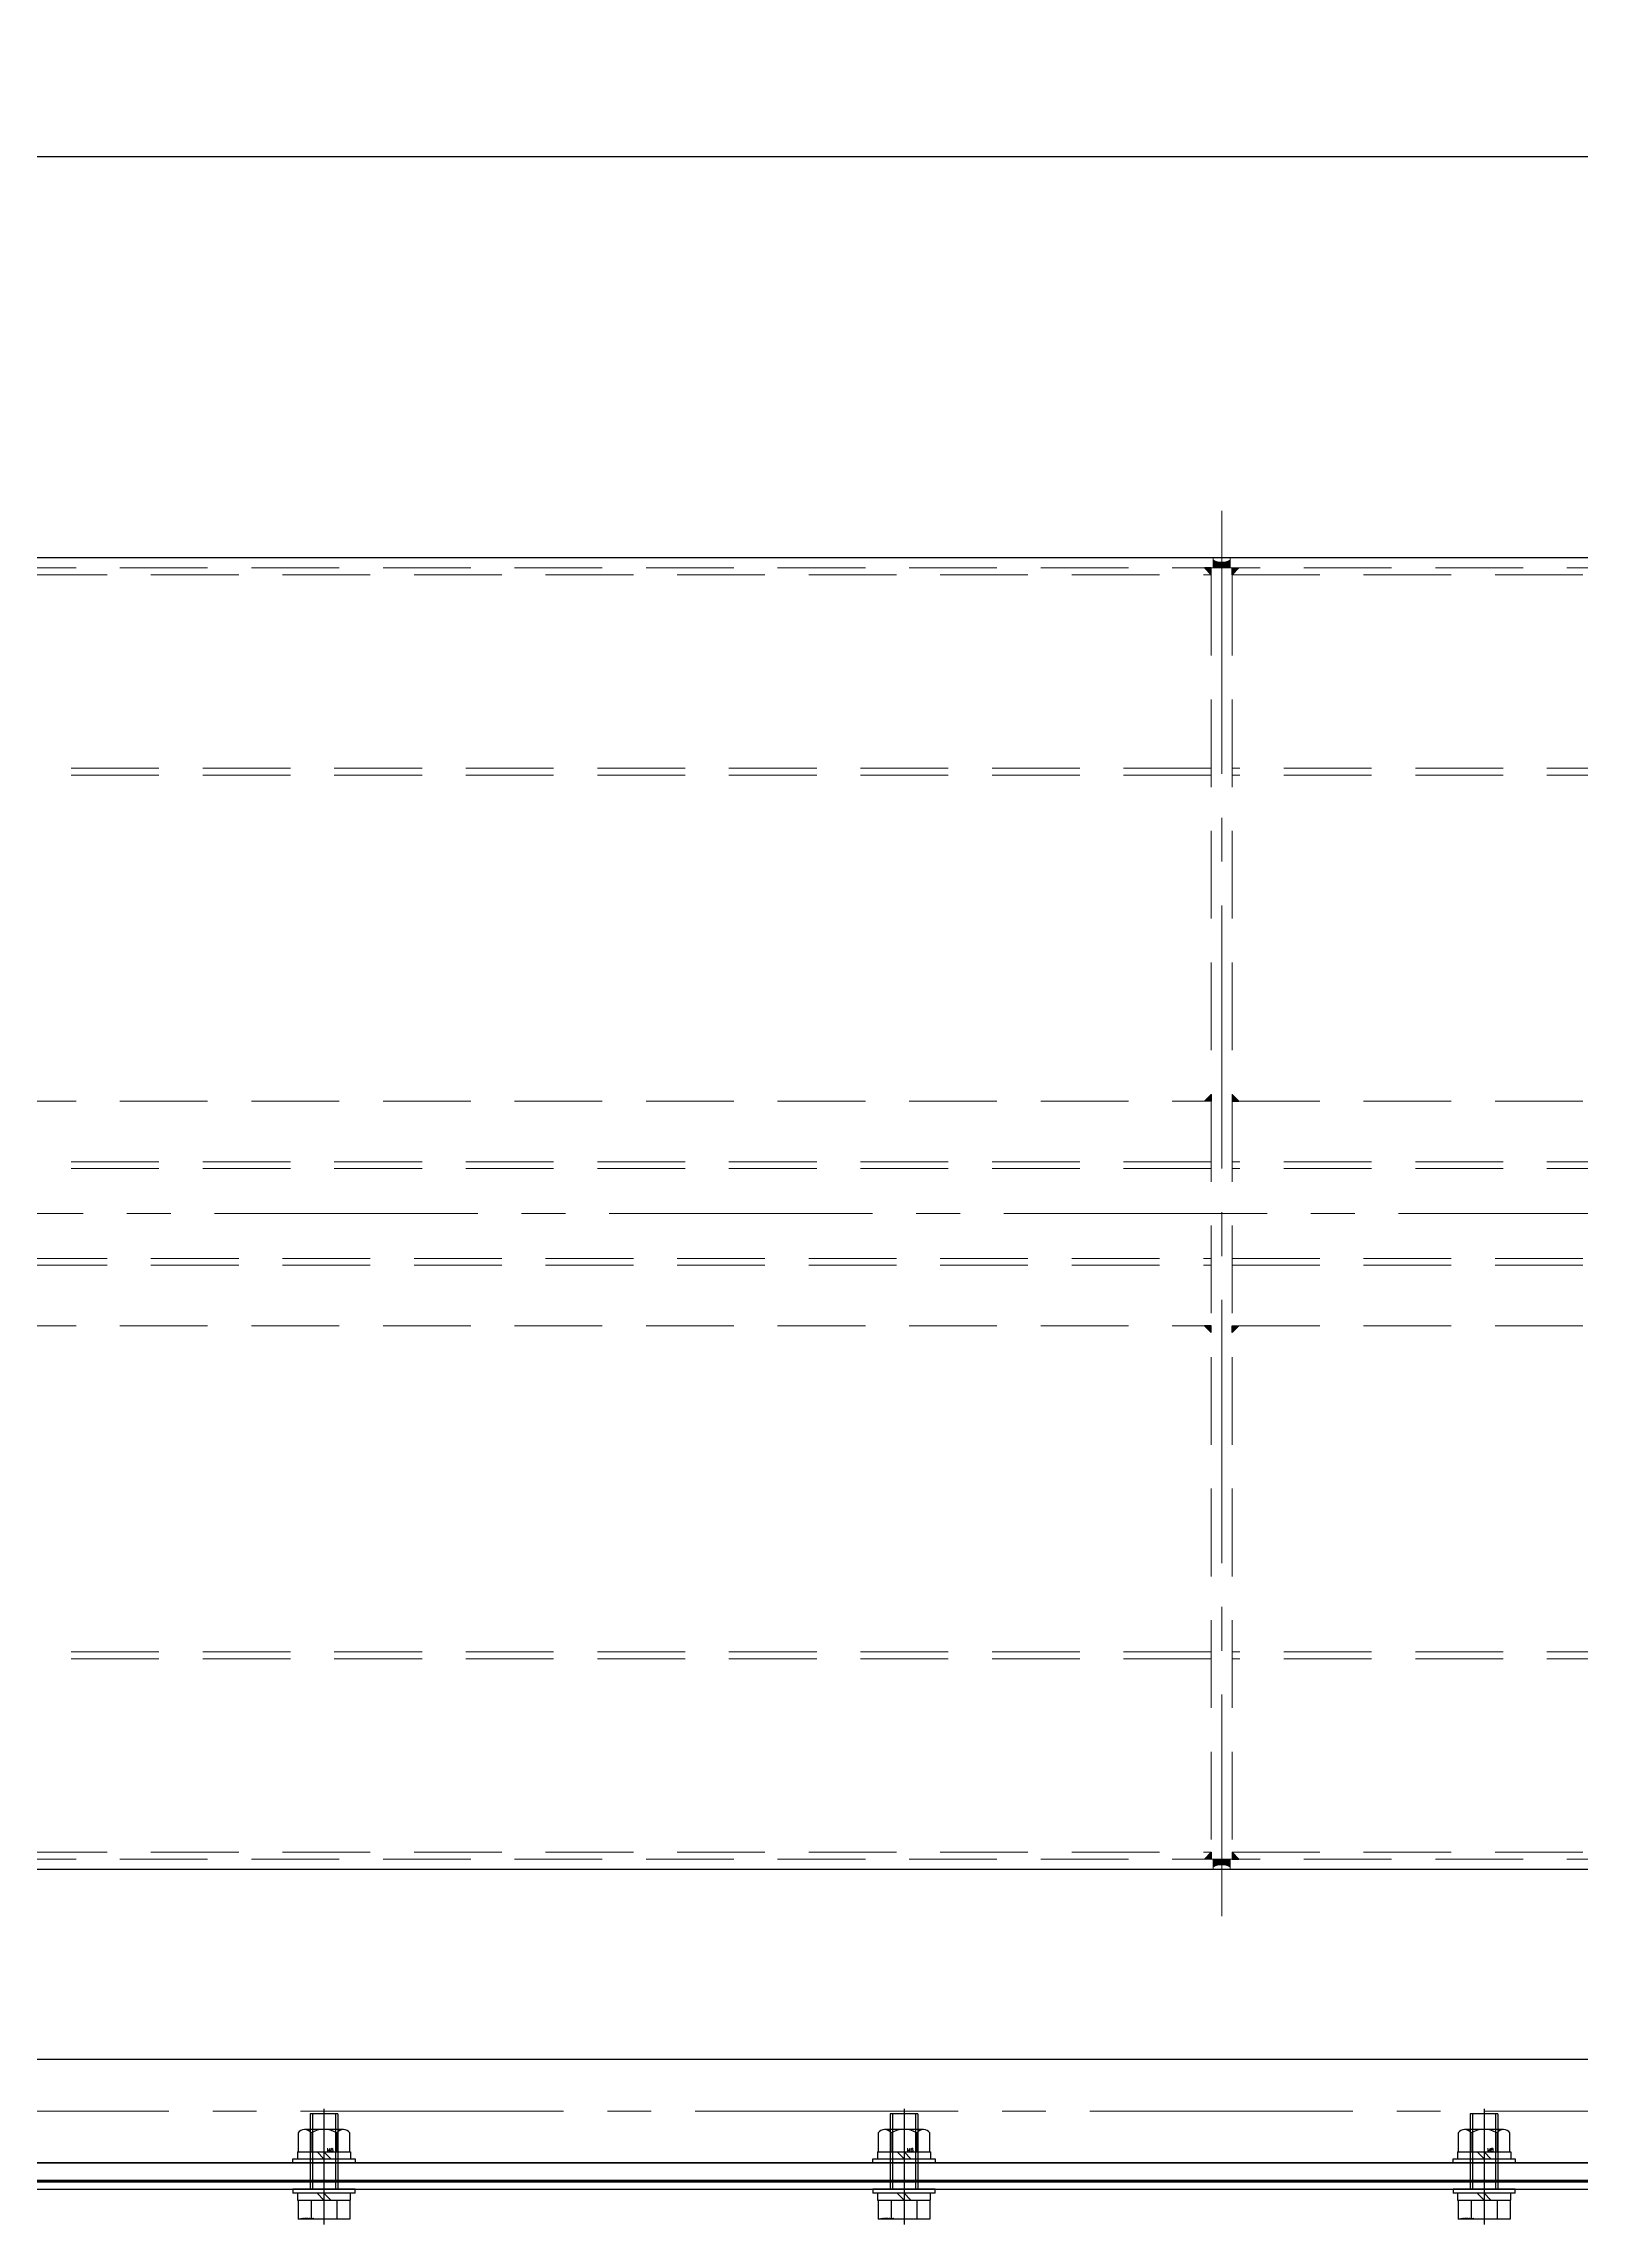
# Model space of a CAD drawing. Header units: millimetres. Extents: x -8731 to 85711, y -14522 to 31379.
# Drawn here: x -4302 to -3857, y 2712 to 3343 of the extents above; entities that cross this region are included whole.
import ezdxf

# ---------------------------------------------------------------- set-up
doc = ezdxf.new("R2010")
doc.units = ezdxf.units.MM
doc.header["$LTSCALE"] = 4
doc.header["$PDMODE"] = 99
doc.header["$PDSIZE"] = 1
doc.linetypes.add('CENTER2', pattern=[28.575, 19.05, -3.175, 3.175, -3.175])
doc.linetypes.add('HIDDEN', pattern=[9.525, 6.35, -3.175])
for name, color, linetype, lineweight in [('04_HIDDEN', 2, 'HIDDEN', 13), ('05_CENTER', 4, 'CENTER2', 13), ('08_DIM', 3, 'Continuous', 13)]:
    doc.layers.add(name, color=color, linetype=linetype, lineweight=lineweight)
doc.layers.add('10_DRAFT', color=8, linetype='Continuous', lineweight=0, plot=False)
doc.styles.add('KSS_TXT', font='txt.shx', dxfattribs={"bigfont": 'extfont2.shx'})
doc.styles.add('KSS_TXT_L', font='txt.shx', dxfattribs={"height": 9, "bigfont": 'extfont2.shx'})
doc.dimstyles.new('KSS_DIM', dxfattribs={"dimscale": 3, "dimtxt": 3, "dimasz": 2.5, "dimexe": 1.25, "dimexo": 0.625, "dimtad": 1, "dimdsep": 46, "dimtxsty": 'KSS_TXT', "dimblk": 'OPEN30', "dimcen": 0, "dimazin": 2, "dimtfac": 0.75, "dimtmove": 0, "dimatfit": 3, "dimldrblk": 'OPEN30', "dimfxl": 1, "dimtolj": 1, "dimarcsym": 0})

# ---------------------------------------------------------------- blocks, each defined once
blk = doc.blocks.new('A$C35A251B1_1_1_1')
at = {"color": 0}
blk.add_lwpolyline([(-945, 0.3), (-945, 0), (945, 0), (945, 0.3)], close=True, dxfattribs=at)
at = {"layer": '10_DRAFT'}
for p, q in [((-588, 0), (-588, 0.3)), ((-420, 0), (-420, 0.3)), ((-252, 0), (-252, 0.3))]:
    blk.add_line(p, q, dxfattribs=at)
blk = doc.blocks.new('A$C39886CB1_1_1_1')
at = {"color": 0}
for points in [[(-945, 0), (945, 0), (945, -5), (-945, -5)], [(-1073, -5), (1073, -5), (1075, -7), (1075, -33), (1073, -35), (-1073, -35), (-1075, -33), (-1075, -7)]]:
    blk.add_lwpolyline(points, close=True, dxfattribs=at)
at = {"layer": '05_CENTER'}
for p, q in [((-588, -9.18), (-588, 3.91)), ((-420, -9.18), (-420, 3.91)), ((-252, -9.18), (-252, 3.91)), ((1081.59, -20), (-1081.04, -20))]:
    blk.add_line(p, q, dxfattribs=at)
blk = doc.blocks.new('A$C1204623A_1_1_1')
at = {"color": 0}
blk.add_lwpolyline([(945, -2), (945, 0), (-945, 0), (-945, -2)], close=True, dxfattribs=at)
at = {"layer": '05_CENTER'}
for p, q in [((-588, 2.58), (-588, -4.67)), ((-420, 2.58), (-420, -4.67)), ((-252, 2.58), (-252, -4.67))]:
    blk.add_line(p, q, dxfattribs=at)
blk = doc.blocks.new('A$C46CB4146_1_1_1')
at = {"color": 0}
for p, q in [((-7.51, 8.7), (7.51, 8.7)), ((-7.51, 3.2), (-7.51, 8.7)), ((-3.75, 3.2), (-3.75, 8.7)), ((3.75, 3.2), (3.75, 8.7)), ((7.51, 3.2), (7.51, 8.7)), ((-9, 1.2), (9, 1.2)), ((-9, 1.2), (-9, 0)), ((-7.7, 3.2), (-7.7, 1.2)), ((7.7, 3.2), (-7.7, 3.2)), ((0, 1.2), (-2, 3.2)), ((0, 3.2), (2, 1.2)), ((7.7, 1.2), (7.7, 3.2)), ((9, 0), (9, 1.2)), ((-9, 0), (9, 0))]:
    blk.add_line(p, q, dxfattribs=at)
at = {"color": 0, "linetype": 'CENTER2'}
blk.add_line((0, -23.3), (0, 10.2), dxfattribs=at)
at = {"color": 0, "linetype": 'HIDDEN'}
for p, q in [((-4, -21.8), (-4, 0)), ((-3.32, -21.8), (-3.32, 0)), ((3.32, -21.8), (3.32, 0)), ((4, -21.8), (4, 0)), ((-4, -21.8), (4, -21.8))]:
    blk.add_line(p, q, dxfattribs=at)
at = {"layer": '10_DRAFT', "style": 'KSS_TXT_L'}
blk.add_text('BT-M8x25L,SW,PW', height=0.3, dxfattribs=at).set_placement((2.97, 8.36))
blk = doc.blocks.new('M8Nza_1_1_1')
at = {"color": 0}
for p, q in [((-7.5, 8.69), (-7.5, 3.2)), ((5.62, 9.7), (-5.63, 9.7)), ((-3.75, 3.2), (-3.75, 8.69)), ((3.75, 8.69), (3.75, 3.2)), ((7.5, 3.2), (7.5, 8.69)), ((-7.7, 3.2), (7.7, 3.2)), ((-7.7, 3.2), (-7.7, 1.2)), ((0, 1.2), (-2, 3.2)), ((0, 3.2), (2, 1.2)), ((7.7, 3.2), (7.7, 1.2))]:
    blk.add_line(p, q, dxfattribs=at)
at = {"color": 0, "linetype": 'CENTER2'}
blk.add_line((0, 9.7), (0, 0), dxfattribs=at)
at = {"color": 0}
blk.add_lwpolyline([(-9, 1.2), (9, 1.2), (9, 0), (-9, 0)], close=True, dxfattribs=at)
for centre, radius, start, end in [((-5.63, 7.45), 2.25, 33.626, 146.374), ((0, 2.2), 7.5, 60, 120), ((5.62, 7.45), 2.25, 33.626, 146.374)]:
    blk.add_arc(centre, radius, start, end, dxfattribs=at)
at = {"layer": '10_DRAFT', "style": 'KSS_TXT'}
blk.add_text('M8', height=1, dxfattribs=at).set_placement((0.87, 3.27))
blk = doc.blocks.new('A$C60FD5FF4_1')
at = {"xscale": -1, "rotation": 180}
for name, p in [('A$C39886CB1_1_1_1', (-1008, -20)), ('A$C35A251B1_1_1_1', (-1008, -20)), ('A$C35A251B1_1_1_1', (-1008, -20.3))]:
    blk.add_blockref(name, p, dxfattribs=at)
at = {"rotation": 180}
for p in [(-1596, -22.6), (-1428, -22.6), (-1260, -22.6)]:
    blk.add_blockref('A$C46CB4146_1_1_1', p, dxfattribs=at)
for name, p in [('M8Nza_1_1_1', (-1596, -15)), ('M8Nza_1_1_1', (-1428, -15)), ('M8Nza_1_1_1', (-1260, -15)), ('A$C1204623A_1_1_1', (-1008, -20.6))]:
    blk.add_blockref(name, p)
blk = doc.blocks.new('_Open30')
at = {"color": 0, "linetype": 'ByBlock', "lineweight": -2}
for p, q in [((-1, 0.268), (0, 0)), ((0, 0), (-1, -0.268)), ((0, 0), (-1, 0))]:
    blk.add_line(p, q, dxfattribs=at)
blk = doc.blocks.new('*D1421')
at = {"layer": '08_DIM', "color": 0, "lineweight": -2, "transparency": 16777216}
for p, q in [((-4623.12, 3199.42), (-4623.12, 3320.52)), ((-2643.12, 3199.42), (-2643.12, 3320.52)), ((-2663.12, 3310.52), (-4603.12, 3310.52))]:
    blk.add_line(p, q, dxfattribs=at)
at = {"layer": 'Defpoints', "color": 0, "transparency": 16777216}
for p in [(-4623.12, 3310.52), (-4623.12, 3194.42), (-2643.12, 3194.42)]:
    blk.add_point(p, dxfattribs=at)
at = {"layer": '08_DIM', "color": 0, "lineweight": -2, "transparency": 16777216, "xscale": 20, "yscale": 20, "zscale": 20, "rotation": 180}
blk.add_blockref('_Open30', (-4623.12, 3310.52), dxfattribs=at)
at = {"layer": '08_DIM', "color": 0, "lineweight": -2, "transparency": 16777216, "xscale": 20, "yscale": 20, "zscale": 20}
blk.add_blockref('_Open30', (-2643.12, 3310.52), dxfattribs=at)
at = {"layer": '08_DIM', "color": 0, "transparency": 16777216, "insert": (-3633.12, 3327.52), "char_height": 24, "attachment_point": 5, "style": 'KSS_TXT'}
blk.add_mtext('\\A1;1980', dxfattribs=at)
blk = doc.blocks.new('A$C67F20274_1_1_1')
h = blk.add_hatch(color=3)
h.dxf.hatch_style = 1
h.paths.add_polyline_path([(0, -2), (0, 0), (-2, 0)])
at = {"color": 3}
blk.add_lwpolyline([(0, 0), (-2, 0), (-2, 0), (0, -2)], close=True, dxfattribs=at)
blk = doc.blocks.new('A$C715E4393_1_1_1')
h = blk.add_hatch(color=3)
h.dxf.hatch_style = 1
h.paths.add_polyline_path([(-330.5, 187), (-330.5, 189.21, 0.11176), (-328, 188.65), (-328, 187)])
h.paths.add_polyline_path([(-328, 187), (-328, 188.65, 0.111762), (-325.5, 189.21), (-325.5, 187)])
h = blk.add_hatch(color=3)
h.dxf.hatch_style = 1
h.paths.add_polyline_path([(-325.5, -187), (-325.5, -189.21, 0.11176), (-328, -188.65), (-328, -187)])
h.paths.add_polyline_path([(-328, -187), (-328, -188.65, 0.111762), (-330.5, -189.21), (-330.5, -187)])
at = {"color": 0}
blk.add_lwpolyline([(-990, 190), (990, 190), (990, -190), (-990, -190)], close=True, dxfattribs=at)
at = {"color": 3}
for centre, start, end in [((-328, 194.45), 244.49207, 295.50793), ((-328, -194.45), 64.49207, 115.50793)]:
    blk.add_arc(centre, 5.81, start, end, dxfattribs=at)
at = {"layer": '04_HIDDEN'}
for p, q in [((-330.5, 190), (-330.5, 187)), ((-325.5, 190), (-325.5, 187)), ((-990, 187), (990, 187)), ((-981, 185), (-331, 185)), ((-331, 187), (-331, -187)), ((-325, 187), (-325, -187)), ((-325, 185), (325, 185)), ((-331, 129), (-981, 129)), ((-331, 127), (-981, 127)), ((325, 129), (-325, 129)), ((325, 127), (-325, 127)), ((-990, 32.5), (-331, 32.5)), ((-325, 32.5), (990, 32.5)), ((-331, 15), (-981, 15)), ((-331, 13), (-981, 13)), ((325, 15), (-325, 15)), ((325, 13), (-325, 13)), ((-981, -13), (-331, -13)), ((-981, -15), (-331, -15)), ((-325, -13), (325, -13)), ((-325, -15), (325, -15)), ((-990, -32.5), (-331, -32.5)), ((-325, -32.5), (990, -32.5)), ((-331, -127), (-981, -127)), ((-331, -129), (-981, -129)), ((325, -127), (-325, -127)), ((325, -129), (-325, -129)), ((-990, -187), (990, -187)), ((-981, -185), (-331, -185)), ((-330.5, -190), (-330.5, -187)), ((-325.5, -190), (-325.5, -187)), ((-325, -185), (325, -185))]:
    blk.add_line(p, q, dxfattribs=at)
at = {"layer": '05_CENTER'}
for p, q in [((-328, 203.55), (-328, -203.55)), ((-1419.76, 0), (1090.76, 0))]:
    blk.add_line(p, q, dxfattribs=at)
for p in [(-331, 187), (-331, -32.5)]:
    blk.add_blockref('A$C67F20274_1_1_1', p)
at = {"xscale": -1}
for p in [(-325, 187), (-325, -32.5)]:
    blk.add_blockref('A$C67F20274_1_1_1', p, dxfattribs=at)
at = {"xscale": -1, "rotation": 180}
for p in [(-331, 32.5), (-331, -187)]:
    blk.add_blockref('A$C67F20274_1_1_1', p, dxfattribs=at)
at = {"rotation": 180}
for p in [(-325, 32.5), (-325, -187)]:
    blk.add_blockref('A$C67F20274_1_1_1', p, dxfattribs=at)

msp = doc.modelspace()

# ---------------------------------------------------------------- block references
for name, p in [('A$C715E4393_1_1_1', (-3633.12248, 3004.41534)), ('A$C60FD5FF4_1', (-2625.12248, 2744.41534))]:
    msp.add_blockref(name, p)

# ---------------------------------------------------------------- dimensions: what is measured, and where the dimension line sits
at = {"layer": '08_DIM'}
dim = msp.add_linear_dim(base=(-4623.12248, 3310.52369), p1=(-2643.12248, 3194.41534), p2=(-4623.12248, 3194.41534), angle=180, dimstyle='KSS_DIM', override={"dimscale": 8, "dimarcsym": 1}, dxfattribs=at)
dim.commit()
dim.dimension.update_dxf_attribs({"geometry": '*D1421', "text_midpoint": (-3633.12248, 3327.52369)})

doc.saveas('drawing.dxf')
